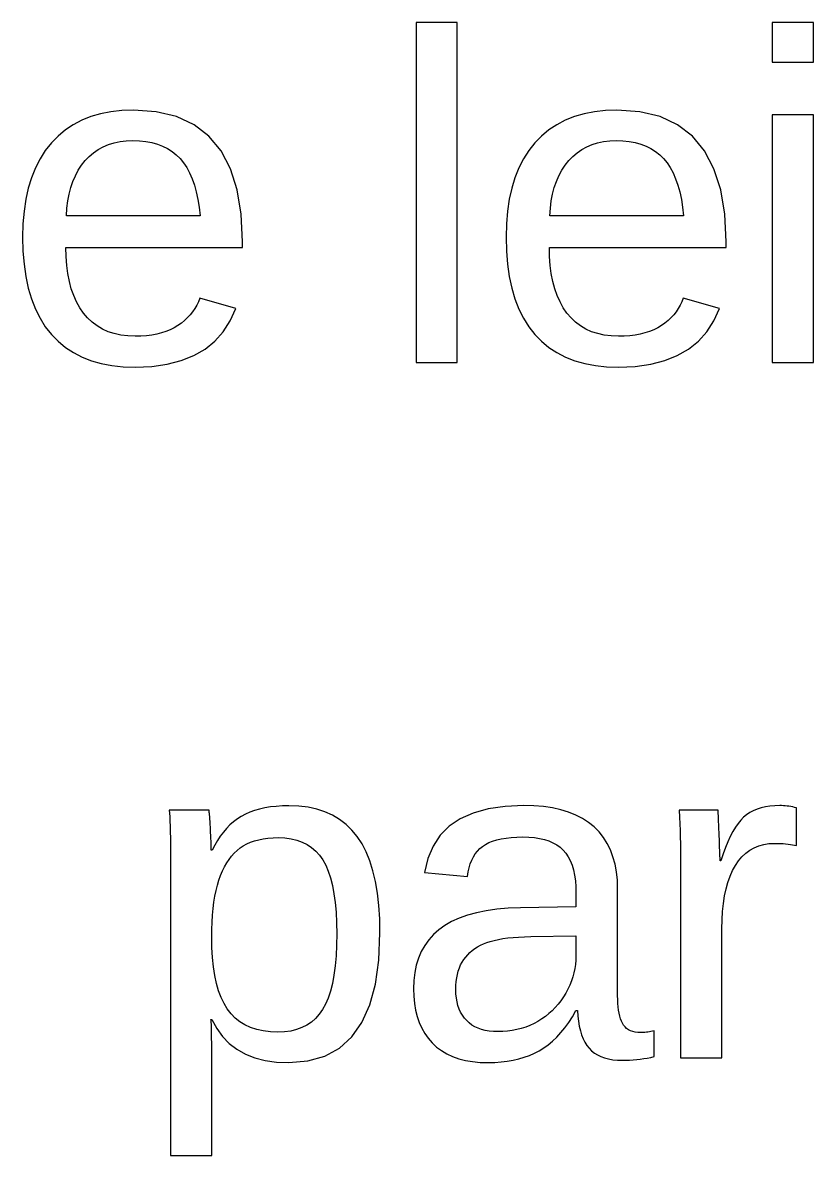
# Model space of a CAD drawing. Header units: metres. Extents: x 13 to 117, y 10 to 117.
# Drawn here: x 66.61 to 74.57, y 10.02 to 21.42 of the extents above; entities that cross this region are included whole.
import ezdxf

# ---------------------------------------------------------------- set-up
doc = ezdxf.new("R2010")
doc.units = ezdxf.units.M

msp = doc.modelspace()

# ---------------------------------------------------------------- linework, layer by layer
for p, q in [((70.9876, 21.4216), (70.5726, 21.4216)), ((70.5726, 21.4216), (70.5726, 18)), ((70.9876, 18), (70.9876, 21.4216)), ((74.5746, 21.4216), (74.1595, 21.4216)), ((74.1595, 21.4216), (74.1595, 21.025)), ((74.5746, 21.025), (74.5746, 21.4216)), ((74.1595, 21.025), (74.5746, 21.025)), ((67.4985, 20.5245), (67.3944, 20.5042)), ((67.6087, 20.5367), (67.4985, 20.5245)), ((67.725, 20.5408), (67.6087, 20.5367)), ((67.9558, 20.5244), (67.725, 20.5408)), ((68.1595, 20.4753), (67.9558, 20.5244)), ((72.369, 20.5245), (72.2649, 20.5042)), ((72.4792, 20.5367), (72.369, 20.5245)), ((72.5955, 20.5408), (72.4792, 20.5367)), ((72.8263, 20.5244), (72.5955, 20.5408)), ((73.03, 20.4753), (72.8263, 20.5244)), ((67.2046, 20.439), (67.1189, 20.3942)), ((67.2964, 20.4756), (67.2046, 20.439)), ((67.3944, 20.5042), (67.2964, 20.4756)), ((68.336, 20.3935), (68.1595, 20.4753)), ((72.0751, 20.439), (71.9894, 20.3942)), ((72.1669, 20.4756), (72.0751, 20.439)), ((72.2649, 20.5042), (72.1669, 20.4756)), ((73.2065, 20.3935), (73.03, 20.4753)), ((74.5746, 20.4947), (74.1595, 20.4947)), ((74.1595, 20.4947), (74.1595, 18)), ((74.5746, 18), (74.5746, 20.4947)), ((67.0393, 20.3413), (66.9658, 20.2803)), ((67.1189, 20.3942), (67.0393, 20.3413)), ((68.4853, 20.2789), (68.336, 20.3935)), ((71.9098, 20.3413), (71.8363, 20.2803)), ((71.9894, 20.3942), (71.9098, 20.3413)), ((73.3558, 20.2789), (73.2065, 20.3935)), ((66.8984, 20.2111), (66.8377, 20.1343)), ((66.9658, 20.2803), (66.8984, 20.2111)), ((67.4212, 20.1719), (67.4744, 20.1943)), ((67.4744, 20.1943), (67.5307, 20.2117)), ((67.5307, 20.2117), (67.59, 20.2242)), ((67.59, 20.2242), (67.6525, 20.2316)), ((67.6525, 20.2316), (67.7181, 20.2341)), ((67.7181, 20.2341), (67.7854, 20.2319)), ((67.7854, 20.2319), (67.8492, 20.2252)), ((67.8492, 20.2252), (67.9094, 20.214)), ((67.9094, 20.214), (67.966, 20.1984)), ((67.966, 20.1984), (68.0191, 20.1783)), ((68.6075, 20.1316), (68.4853, 20.2789)), ((71.7689, 20.2111), (71.7082, 20.1343)), ((71.8363, 20.2803), (71.7689, 20.2111)), ((72.2917, 20.1719), (72.3449, 20.1943)), ((72.3449, 20.1943), (72.4012, 20.2117)), ((72.4012, 20.2117), (72.4605, 20.2242)), ((72.4605, 20.2242), (72.523, 20.2316)), ((72.523, 20.2316), (72.5886, 20.2341)), ((72.5886, 20.2341), (72.6559, 20.2319)), ((72.6559, 20.2319), (72.7197, 20.2252)), ((72.7197, 20.2252), (72.7799, 20.214)), ((72.7799, 20.214), (72.8365, 20.1984)), ((72.8365, 20.1984), (72.8896, 20.1783)), ((73.478, 20.1316), (73.3558, 20.2789)), ((66.8377, 20.1343), (66.7841, 20.0503)), ((67.2396, 20.0324), (67.2804, 20.0747)), ((67.2804, 20.0747), (67.3242, 20.1121)), ((67.3242, 20.1121), (67.3712, 20.1445)), ((67.3712, 20.1445), (67.4212, 20.1719)), ((68.0191, 20.1783), (68.0685, 20.1537)), ((68.0685, 20.1537), (68.1144, 20.1246)), ((68.1144, 20.1246), (68.1566, 20.0911)), ((68.1566, 20.0911), (68.1953, 20.0531)), ((68.7026, 19.9516), (68.6075, 20.1316)), ((71.7082, 20.1343), (71.6546, 20.0503)), ((72.1101, 20.0324), (72.1509, 20.0747)), ((72.1509, 20.0747), (72.1947, 20.1121)), ((72.1947, 20.1121), (72.2417, 20.1445)), ((72.2417, 20.1445), (72.2917, 20.1719)), ((72.8896, 20.1783), (72.939, 20.1537)), ((72.939, 20.1537), (72.9849, 20.1246)), ((72.9849, 20.1246), (73.0271, 20.0911)), ((73.0271, 20.0911), (73.0658, 20.0531)), ((73.5731, 19.9516), (73.478, 20.1316)), ((66.7377, 19.9593), (66.6984, 19.8611)), ((66.7841, 20.0503), (66.7377, 19.9593)), ((67.1693, 19.9353), (67.2025, 19.9857)), ((67.2025, 19.9857), (67.2396, 20.0324)), ((68.1953, 20.0531), (68.2306, 20.0103)), ((68.2306, 20.0103), (68.2626, 19.9622)), ((68.2626, 19.9622), (68.2914, 19.9088)), ((71.6082, 19.9593), (71.5689, 19.8611)), ((71.6546, 20.0503), (71.6082, 19.9593)), ((72.0398, 19.9353), (72.073, 19.9857)), ((72.073, 19.9857), (72.1101, 20.0324)), ((73.0658, 20.0531), (73.1011, 20.0103)), ((73.1011, 20.0103), (73.1331, 19.9622)), ((73.1331, 19.9622), (73.1619, 19.9088)), ((66.6984, 19.8611), (66.6662, 19.7558)), ((67.115, 19.8232), (67.1401, 19.8811)), ((67.1401, 19.8811), (67.1693, 19.9353)), ((68.2914, 19.9088), (68.3169, 19.8501)), ((68.3169, 19.8501), (68.3392, 19.7862)), ((68.7705, 19.7388), (68.7026, 19.9516)), ((71.5689, 19.8611), (71.5367, 19.7558)), ((71.9855, 19.8232), (72.0106, 19.8811)), ((72.0106, 19.8811), (72.0398, 19.9353)), ((73.1619, 19.9088), (73.1874, 19.8501)), ((73.1874, 19.8501), (73.2097, 19.7862)), ((73.641, 19.7388), (73.5731, 19.9516)), ((66.6662, 19.7558), (66.6412, 19.6434)), ((67.0767, 19.6963), (67.0938, 19.7616)), ((67.0938, 19.7616), (67.115, 19.8232)), ((68.3392, 19.7862), (68.3582, 19.7171)), ((68.8112, 19.4933), (68.7705, 19.7388)), ((71.5367, 19.7558), (71.5117, 19.6434)), ((71.9472, 19.6963), (71.9643, 19.7616)), ((71.9643, 19.7616), (71.9855, 19.8232)), ((73.2097, 19.7862), (73.2287, 19.7171)), ((73.6817, 19.4933), (73.641, 19.7388)), ((66.6412, 19.6434), (66.6234, 19.5239)), ((67.0545, 19.5544), (67.0636, 19.6272)), ((67.0636, 19.6272), (67.0767, 19.6963)), ((68.3582, 19.7171), (68.374, 19.6426)), ((68.374, 19.6426), (68.3866, 19.5629)), ((71.5117, 19.6434), (71.4939, 19.5239)), ((71.925, 19.5544), (71.9341, 19.6272)), ((71.9341, 19.6272), (71.9472, 19.6963)), ((73.2287, 19.7171), (73.2446, 19.6426)), ((73.2446, 19.6426), (73.2571, 19.5629)), ((66.6234, 19.5239), (66.6126, 19.3972)), ((67.0494, 19.4779), (67.0545, 19.5544)), ((68.3866, 19.5629), (68.3959, 19.4779)), ((71.4939, 19.5239), (71.4831, 19.3972)), ((71.9199, 19.4779), (71.925, 19.5544)), ((73.2571, 19.5629), (73.2664, 19.4779)), ((66.6126, 19.3972), (66.6091, 19.2635)), ((68.3959, 19.4779), (67.0494, 19.4779)), ((68.8248, 19.2151), (68.8112, 19.4933)), ((71.4831, 19.3972), (71.4796, 19.2635)), ((73.2664, 19.4779), (71.9199, 19.4779)), ((73.6953, 19.2151), (73.6817, 19.4933)), ((66.6091, 19.2635), (66.6126, 19.1229)), ((67.047, 19.0668), (67.0448, 19.1597)), ((67.0448, 19.1597), (68.8248, 19.1597)), ((68.8248, 19.1597), (68.8248, 19.2151)), ((71.4796, 19.2635), (71.4831, 19.1229)), ((71.9175, 19.0668), (71.9153, 19.1597)), ((71.9153, 19.1597), (73.6953, 19.1597)), ((73.6953, 19.1597), (73.6953, 19.2151)), ((66.6126, 19.1229), (66.6234, 18.9903)), ((67.0536, 18.9788), (67.047, 19.0668)), ((71.4831, 19.1229), (71.4939, 18.9903)), ((71.9241, 18.9788), (71.9175, 19.0668)), ((66.6234, 18.9903), (66.6412, 18.8656)), ((67.0645, 18.8956), (67.0536, 18.9788)), ((71.4939, 18.9903), (71.5117, 18.8656)), ((71.935, 18.8956), (71.9241, 18.9788)), ((66.6412, 18.8656), (66.6662, 18.7488)), ((67.0799, 18.8172), (67.0645, 18.8956)), ((67.0996, 18.7437), (67.0799, 18.8172)), ((71.5117, 18.8656), (71.5367, 18.7488)), ((71.9504, 18.8172), (71.935, 18.8956)), ((71.9701, 18.7437), (71.9504, 18.8172)), ((66.6662, 18.7488), (66.6984, 18.64)), ((67.1237, 18.675), (67.0996, 18.7437)), ((71.5367, 18.7488), (71.5689, 18.64)), ((71.9942, 18.675), (71.9701, 18.7437)), ((66.6984, 18.64), (66.7377, 18.539)), ((67.1522, 18.6112), (67.1237, 18.675)), ((67.1851, 18.5522), (67.1522, 18.6112)), ((68.3795, 18.6117), (68.3628, 18.5769)), ((68.3936, 18.6479), (68.3795, 18.6117)), ((68.7579, 18.5441), (68.3936, 18.6479)), ((71.5689, 18.64), (71.6082, 18.539)), ((72.0227, 18.6112), (71.9942, 18.675)), ((72.0556, 18.5522), (72.0227, 18.6112)), ((73.25, 18.6117), (73.2333, 18.5769)), ((73.2641, 18.6479), (73.25, 18.6117)), ((73.6284, 18.5441), (73.2641, 18.6479)), ((66.7377, 18.539), (66.7841, 18.4459)), ((67.2223, 18.498), (67.1851, 18.5522)), ((67.2638, 18.4491), (67.2223, 18.498)), ((68.2972, 18.4812), (68.2701, 18.4521)), ((68.3217, 18.5117), (68.2972, 18.4812)), ((68.3435, 18.5436), (68.3217, 18.5117)), ((68.3628, 18.5769), (68.3435, 18.5436)), ((68.7012, 18.4203), (68.7579, 18.5441)), ((71.6082, 18.539), (71.6546, 18.4459)), ((72.0928, 18.498), (72.0556, 18.5522)), ((72.1343, 18.4491), (72.0928, 18.498)), ((73.1677, 18.4812), (73.1406, 18.4521)), ((73.1922, 18.5117), (73.1677, 18.4812)), ((73.214, 18.5436), (73.1922, 18.5117)), ((73.2333, 18.5769), (73.214, 18.5436)), ((73.5717, 18.4203), (73.6284, 18.5441)), ((66.7841, 18.4459), (66.8377, 18.3608)), ((66.8377, 18.3608), (66.8984, 18.2836)), ((67.3093, 18.406), (67.2638, 18.4491)), ((67.3589, 18.3686), (67.3093, 18.406)), ((67.4125, 18.337), (67.3589, 18.3686)), ((68.1734, 18.3735), (68.136, 18.3507)), ((68.2082, 18.3983), (68.1734, 18.3735)), ((68.2405, 18.4245), (68.2082, 18.3983)), ((68.2701, 18.4521), (68.2405, 18.4245)), ((68.6304, 18.3109), (68.7012, 18.4203)), ((71.6546, 18.4459), (71.7082, 18.3608)), ((71.7082, 18.3608), (71.7689, 18.2836)), ((72.1798, 18.406), (72.1343, 18.4491)), ((72.2294, 18.3686), (72.1798, 18.406)), ((72.283, 18.337), (72.2294, 18.3686)), ((73.0439, 18.3735), (73.0065, 18.3507)), ((73.0787, 18.3983), (73.0439, 18.3735)), ((73.111, 18.4245), (73.0787, 18.3983)), ((73.1406, 18.4521), (73.111, 18.4245)), ((73.5009, 18.3109), (73.5717, 18.4203)), ((66.8984, 18.2836), (66.966, 18.2144)), ((67.4701, 18.3111), (67.4125, 18.337)), ((67.5318, 18.291), (67.4701, 18.3111)), ((67.5975, 18.2766), (67.5318, 18.291)), ((67.6673, 18.268), (67.5975, 18.2766)), ((67.7411, 18.2651), (67.6673, 18.268)), ((67.7998, 18.2665), (67.7411, 18.2651)), ((67.8557, 18.2705), (67.7998, 18.2665)), ((67.9091, 18.2772), (67.8557, 18.2705)), ((67.9597, 18.2865), (67.9091, 18.2772)), ((68.0078, 18.2986), (67.9597, 18.2865)), ((68.0531, 18.3133), (68.0078, 18.2986)), ((68.0959, 18.3307), (68.0531, 18.3133)), ((68.136, 18.3507), (68.0959, 18.3307)), ((68.5455, 18.2162), (68.6304, 18.3109)), ((71.7689, 18.2836), (71.8365, 18.2144)), ((72.3406, 18.3111), (72.283, 18.337)), ((72.4023, 18.291), (72.3406, 18.3111)), ((72.468, 18.2766), (72.4023, 18.291)), ((72.5378, 18.268), (72.468, 18.2766)), ((72.6116, 18.2651), (72.5378, 18.268)), ((72.6703, 18.2665), (72.6116, 18.2651)), ((72.7262, 18.2705), (72.6703, 18.2665)), ((72.7796, 18.2772), (72.7262, 18.2705)), ((72.8302, 18.2865), (72.7796, 18.2772)), ((72.8783, 18.2986), (72.8302, 18.2865)), ((72.9236, 18.3133), (72.8783, 18.2986)), ((72.9664, 18.3307), (72.9236, 18.3133)), ((73.0065, 18.3507), (72.9664, 18.3307)), ((73.416, 18.2162), (73.5009, 18.3109)), ((66.966, 18.2144), (67.0401, 18.1533)), ((67.0401, 18.1533), (67.1207, 18.1004)), ((68.3336, 18.0705), (68.4466, 18.1361)), ((68.4466, 18.1361), (68.5455, 18.2162)), ((71.8365, 18.2144), (71.9106, 18.1533)), ((71.9106, 18.1533), (71.9911, 18.1004)), ((73.2041, 18.0705), (73.3171, 18.1361)), ((73.3171, 18.1361), (73.416, 18.2162)), ((67.1207, 18.1004), (67.2078, 18.0556)), ((67.2078, 18.0556), (67.3014, 18.019)), ((67.3014, 18.019), (67.4016, 17.9905)), ((68.0655, 17.983), (68.2066, 18.0195)), ((68.2066, 18.0195), (68.3336, 18.0705)), ((71.9911, 18.1004), (72.0783, 18.0556)), ((72.0783, 18.0556), (72.1719, 18.019)), ((72.1719, 18.019), (72.2721, 17.9905)), ((72.936, 17.983), (73.0771, 18.0195)), ((73.0771, 18.0195), (73.2041, 18.0705)), ((67.4016, 17.9905), (67.5082, 17.9702)), ((67.5082, 17.9702), (67.6214, 17.958)), ((67.6214, 17.958), (67.7411, 17.9539)), ((67.7411, 17.9539), (67.9104, 17.9612)), ((67.9104, 17.9612), (68.0655, 17.983)), ((70.5726, 18), (70.9876, 18)), ((72.2721, 17.9905), (72.3787, 17.9702)), ((72.3787, 17.9702), (72.4919, 17.958)), ((72.4919, 17.958), (72.6116, 17.9539)), ((72.6116, 17.9539), (72.7809, 17.9612)), ((72.7809, 17.9612), (72.936, 17.983)), ((74.1595, 18), (74.5746, 18)), ((68.4865, 13.4947), (68.0853, 13.4947)), ((68.0853, 13.4947), (68.0882, 13.4638)), ((68.0882, 13.4638), (68.0907, 13.4265)), ((68.487, 13.4921), (68.4865, 13.4947)), ((68.4876, 13.4883), (68.487, 13.4921)), ((68.4882, 13.4833), (68.4876, 13.4883)), ((68.4889, 13.4771), (68.4882, 13.4833)), ((68.4897, 13.4698), (68.4889, 13.4771)), ((68.4905, 13.4614), (68.4897, 13.4698)), ((68.4914, 13.4517), (68.4905, 13.4614)), ((68.8534, 13.4538), (68.8115, 13.4313)), ((68.8982, 13.4736), (68.8534, 13.4538)), ((68.9458, 13.4908), (68.8982, 13.4736)), ((68.9962, 13.5054), (68.9458, 13.4908)), ((69.0495, 13.5173), (68.9962, 13.5054)), ((69.1056, 13.5266), (69.0495, 13.5173)), ((69.1646, 13.5332), (69.1056, 13.5266)), ((69.2264, 13.5372), (69.1646, 13.5332)), ((69.2911, 13.5385), (69.2264, 13.5372)), ((69.3907, 13.5347), (69.2911, 13.5385)), ((69.4845, 13.5232), (69.3907, 13.5347)), ((69.5726, 13.5042), (69.4845, 13.5232)), ((69.655, 13.4775), (69.5726, 13.5042)), ((69.7316, 13.4431), (69.655, 13.4775)), ((71.1488, 13.466), (71.0181, 13.4078)), ((71.2989, 13.5075), (71.1488, 13.466)), ((71.4685, 13.5325), (71.2989, 13.5075)), ((71.6575, 13.5408), (71.4685, 13.5325)), ((71.7592, 13.5381), (71.6575, 13.5408)), ((71.8551, 13.5301), (71.7592, 13.5381)), ((71.9452, 13.5168), (71.8551, 13.5301)), ((72.0296, 13.4982), (71.9452, 13.5168)), ((72.1083, 13.4742), (72.0296, 13.4982)), ((72.1812, 13.445), (72.1083, 13.4742)), ((73.6159, 13.4947), (73.2239, 13.4947)), ((73.2239, 13.4947), (73.2268, 13.4247)), ((73.6197, 13.4046), (73.6159, 13.4947)), ((73.9344, 13.4697), (73.9018, 13.4479)), ((73.9696, 13.4885), (73.9344, 13.4697)), ((74.0075, 13.5045), (73.9696, 13.4885)), ((74.048, 13.5175), (74.0075, 13.5045)), ((74.0911, 13.5277), (74.048, 13.5175)), ((74.1368, 13.535), (74.0911, 13.5277)), ((74.1851, 13.5393), (74.1368, 13.535)), ((74.2361, 13.5408), (74.1851, 13.5393)), ((74.2545, 13.5405), (74.2361, 13.5408)), ((74.2731, 13.5396), (74.2545, 13.5405)), ((74.2917, 13.5382), (74.2731, 13.5396)), ((74.3103, 13.5362), (74.2917, 13.5382)), ((74.329, 13.5337), (74.3103, 13.5362)), ((74.3478, 13.5305), (74.329, 13.5337)), ((74.3666, 13.5268), (74.3478, 13.5305)), ((74.3855, 13.5226), (74.3666, 13.5268)), ((74.4044, 13.5177), (74.3855, 13.5226)), ((74.4044, 13.1373), (74.4044, 13.5177)), ((68.0907, 13.4265), (68.0929, 13.3827)), ((68.0929, 13.3827), (68.0948, 13.3325)), ((68.4934, 13.429), (68.4914, 13.4517)), ((68.4944, 13.4156), (68.4934, 13.429)), ((68.4955, 13.4008), (68.4944, 13.4156)), ((68.4966, 13.3845), (68.4955, 13.4008)), ((68.4977, 13.3667), (68.4966, 13.3845)), ((68.4988, 13.3473), (68.4977, 13.3667)), ((68.5, 13.3265), (68.4988, 13.3473)), ((68.698, 13.3461), (68.6637, 13.3116)), ((68.7341, 13.3775), (68.698, 13.3461)), ((68.7719, 13.4059), (68.7341, 13.3775)), ((68.8115, 13.4313), (68.7719, 13.4059)), ((69.8024, 13.4012), (69.7316, 13.4431)), ((69.8675, 13.3516), (69.8024, 13.4012)), ((69.9269, 13.2944), (69.8675, 13.3516)), ((71.0181, 13.4078), (70.9069, 13.333)), ((72.2483, 13.4104), (72.1812, 13.445)), ((72.3097, 13.3704), (72.2483, 13.4104)), ((72.3653, 13.3252), (72.3097, 13.3704)), ((73.2268, 13.4247), (73.2294, 13.356)), ((73.2294, 13.356), (73.2316, 13.2887)), ((73.6232, 13.3229), (73.6197, 13.4046)), ((73.8159, 13.3609), (73.789, 13.3223)), ((73.8434, 13.3946), (73.8159, 13.3609)), ((73.8717, 13.4232), (73.8434, 13.3946)), ((73.9018, 13.4479), (73.8717, 13.4232)), ((68.0948, 13.3325), (68.0964, 13.2759)), ((68.0964, 13.2759), (68.0975, 13.2129)), ((68.5012, 13.3041), (68.5, 13.3265)), ((68.5025, 13.2803), (68.5012, 13.3041)), ((68.5049, 13.2297), (68.5025, 13.2803)), ((68.506, 13.2063), (68.5049, 13.2297)), ((68.6004, 13.2335), (68.5714, 13.1899)), ((68.6312, 13.2741), (68.6004, 13.2335)), ((68.6637, 13.3116), (68.6312, 13.2741)), ((69.9805, 13.2295), (69.9269, 13.2944)), ((70.0284, 13.1565), (69.9805, 13.2295)), ((70.8152, 13.2416), (70.743, 13.1335)), ((70.9069, 13.333), (70.8152, 13.2416)), ((72.4152, 13.2749), (72.3653, 13.3252)), ((72.4592, 13.2199), (72.4152, 13.2749)), ((73.2316, 13.2887), (73.2335, 13.2228)), ((73.6261, 13.2495), (73.6232, 13.3229)), ((73.6286, 13.1845), (73.6261, 13.2495)), ((73.7376, 13.2299), (73.7129, 13.1763)), ((73.7629, 13.2786), (73.7376, 13.2299)), ((73.789, 13.3223), (73.7629, 13.2786)), ((68.0975, 13.2129), (68.0984, 13.1434)), ((68.0984, 13.1434), (68.0989, 13.0675)), ((68.5069, 13.1847), (68.506, 13.2063)), ((68.5077, 13.1649), (68.5069, 13.1847)), ((68.5084, 13.147), (68.5077, 13.1649)), ((68.5089, 13.1309), (68.5084, 13.147)), ((68.5092, 13.1166), (68.5089, 13.1309)), ((68.5094, 13.1042), (68.5092, 13.1166)), ((68.5442, 13.1432), (68.5187, 13.0935)), ((68.5714, 13.1899), (68.5442, 13.1432)), ((68.7687, 13.0898), (68.7988, 13.1142)), ((68.7988, 13.1142), (68.8312, 13.136)), ((68.8312, 13.136), (68.8661, 13.1552)), ((68.8661, 13.1552), (68.9038, 13.1719)), ((68.9038, 13.1719), (68.944, 13.186)), ((68.944, 13.186), (68.9869, 13.1975)), ((68.9869, 13.1975), (69.0325, 13.2065)), ((69.0325, 13.2065), (69.0807, 13.2129)), ((69.0807, 13.2129), (69.1315, 13.2167)), ((69.1315, 13.2167), (69.1851, 13.218)), ((69.1851, 13.218), (69.2511, 13.2153)), ((69.2511, 13.2153), (69.3131, 13.207)), ((69.3131, 13.207), (69.371, 13.1932)), ((69.371, 13.1932), (69.4248, 13.1738)), ((69.4248, 13.1738), (69.4745, 13.149)), ((69.4745, 13.149), (69.5201, 13.1186)), ((69.5201, 13.1186), (69.5616, 13.0827)), ((70.0707, 13.0748), (70.0284, 13.1565)), ((70.743, 13.1335), (70.6902, 13.0088)), ((71.2156, 13.108), (71.2425, 13.1304)), ((71.2425, 13.1304), (71.2726, 13.1502)), ((71.2726, 13.1502), (71.3064, 13.1677)), ((71.3064, 13.1677), (71.344, 13.1829)), ((71.344, 13.1829), (71.3853, 13.1957)), ((71.3853, 13.1957), (71.4304, 13.2062)), ((71.4304, 13.2062), (71.4792, 13.2144)), ((71.4792, 13.2144), (71.5318, 13.2202)), ((71.5318, 13.2202), (71.5882, 13.2238)), ((71.5882, 13.2238), (71.6483, 13.2249)), ((71.6483, 13.2249), (71.708, 13.2233)), ((71.708, 13.2233), (71.764, 13.2184)), ((71.764, 13.2184), (71.8164, 13.2103)), ((71.8164, 13.2103), (71.8651, 13.199)), ((71.8651, 13.199), (71.9102, 13.1844)), ((71.9102, 13.1844), (71.9516, 13.1665)), ((71.9516, 13.1665), (71.9894, 13.1454)), ((71.9894, 13.1454), (72.0236, 13.1211)), ((72.0236, 13.1211), (72.0541, 13.0935)), ((72.4973, 13.1601), (72.4592, 13.2199)), ((72.5295, 13.0956), (72.4973, 13.1601)), ((73.2335, 13.2228), (73.235, 13.1582)), ((73.235, 13.1582), (73.2362, 13.095)), ((73.6307, 13.1279), (73.6286, 13.1845)), ((73.6322, 13.0797), (73.6307, 13.1279)), ((73.6891, 13.1176), (73.6659, 13.0539)), ((73.7129, 13.1763), (73.6891, 13.1176)), ((73.9339, 13.0917), (73.9777, 13.1164)), ((73.9777, 13.1164), (74.0245, 13.1356)), ((74.0245, 13.1356), (74.0743, 13.1494)), ((74.0743, 13.1494), (74.1272, 13.1576)), ((74.1272, 13.1576), (74.1831, 13.1604)), ((74.1831, 13.1604), (74.2131, 13.1601)), ((74.2131, 13.1601), (74.2418, 13.1592)), ((74.2418, 13.1592), (74.2691, 13.1578)), ((74.2691, 13.1578), (74.2951, 13.1558)), ((74.2951, 13.1558), (74.3197, 13.1532)), ((74.3197, 13.1532), (74.3429, 13.1501)), ((74.3429, 13.1501), (74.3648, 13.1464)), ((74.3648, 13.1464), (74.3853, 13.1421)), ((74.3853, 13.1421), (74.4044, 13.1373)), ((68.0989, 13.0675), (68.0991, 12.9852)), ((68.5095, 13.0935), (68.5094, 13.1042)), ((68.5187, 13.0935), (68.5095, 13.0935)), ((68.6645, 12.963), (68.6881, 12.999)), ((68.6881, 12.999), (68.7133, 13.0322)), ((68.7133, 13.0322), (68.7402, 13.0624)), ((68.7402, 13.0624), (68.7687, 13.0898)), ((69.5616, 13.0827), (69.599, 13.0413)), ((69.599, 13.0413), (69.6323, 12.9944)), ((70.1073, 12.9844), (70.0707, 13.0748)), ((70.6902, 13.0088), (70.6569, 12.8675)), ((71.1329, 12.9905), (71.1498, 13.024)), ((71.1498, 13.024), (71.1692, 13.0548)), ((71.1692, 13.0548), (71.1912, 13.0828)), ((71.1912, 13.0828), (71.2156, 13.108)), ((72.0541, 13.0935), (72.0812, 13.0621)), ((72.0812, 13.0621), (72.1051, 13.0265)), ((72.1051, 13.0265), (72.1258, 12.9866)), ((72.5559, 13.0263), (72.5295, 13.0956)), ((72.5764, 12.9522), (72.5559, 13.0263)), ((73.2362, 13.095), (73.237, 13.0332)), ((73.237, 13.0332), (73.2375, 12.9727)), ((73.6334, 13.0398), (73.6322, 13.0797)), ((73.6341, 13.0083), (73.6334, 13.0398)), ((73.6343, 12.9852), (73.6341, 13.0083)), ((73.6659, 13.0539), (73.6435, 12.9852)), ((73.8205, 12.9846), (73.8553, 13.0258)), ((73.8553, 13.0258), (73.8931, 13.0615)), ((73.8931, 13.0615), (73.9339, 13.0917)), ((68.0991, 12.9852), (68.0991, 10.0201)), ((68.6223, 12.8824), (68.6426, 12.9242)), ((68.6426, 12.9242), (68.6645, 12.963)), ((69.6323, 12.9944), (69.6618, 12.941)), ((69.6618, 12.941), (69.6879, 12.8803)), ((70.1383, 12.8852), (70.1073, 12.9844)), ((70.1637, 12.7774), (70.1383, 12.8852)), ((71.0972, 12.8731), (71.1066, 12.915)), ((71.1066, 12.915), (71.1185, 12.9541)), ((71.1185, 12.9541), (71.1329, 12.9905)), ((72.1258, 12.9866), (72.1434, 12.9425)), ((72.1434, 12.9425), (72.1577, 12.8941)), ((72.1577, 12.8941), (72.1689, 12.8414)), ((72.5911, 12.8734), (72.5764, 12.9522)), ((73.2375, 12.9727), (73.2377, 12.9137)), ((73.2377, 12.9137), (73.2377, 11)), ((73.6435, 12.9852), (73.6343, 12.9852)), ((73.7351, 12.8295), (73.7602, 12.886)), ((73.7602, 12.886), (73.7888, 12.9379)), ((73.7888, 12.9379), (73.8205, 12.9846)), ((68.5715, 12.7397), (68.5867, 12.7903)), ((68.5867, 12.7903), (68.6037, 12.8378)), ((68.6037, 12.8378), (68.6223, 12.8824)), ((69.6879, 12.8803), (69.7105, 12.8122)), ((69.7105, 12.8122), (69.7296, 12.7368)), ((70.1834, 12.6608), (70.1637, 12.7774)), ((70.6569, 12.8675), (71.0903, 12.8283)), ((71.0903, 12.8283), (71.0972, 12.8731)), ((72.1689, 12.8414), (72.1768, 12.7845)), ((72.1768, 12.7845), (72.1816, 12.7232)), ((72.5999, 12.7899), (72.5911, 12.8734)), ((72.6028, 12.7016), (72.5999, 12.7899)), ((73.7132, 12.7682), (73.7351, 12.8295)), ((68.5464, 12.6288), (68.558, 12.6859)), ((68.558, 12.6859), (68.5715, 12.7397)), ((69.7296, 12.7368), (69.7452, 12.6541)), ((70.1975, 12.5356), (70.1834, 12.6608)), ((72.1816, 12.7232), (72.1832, 12.6577)), ((72.1832, 12.6577), (72.1832, 12.5217)), ((72.6028, 11.6271), (72.6028, 12.7016)), ((73.6796, 12.6312), (73.6947, 12.7021)), ((73.6947, 12.7021), (73.7132, 12.7682)), ((68.5284, 12.5047), (68.5365, 12.5684)), ((68.5365, 12.5684), (68.5464, 12.6288)), ((69.7452, 12.6541), (69.7574, 12.564)), ((69.7574, 12.564), (69.766, 12.4665)), ((73.6595, 12.4753), (73.6679, 12.5556)), ((73.6679, 12.5556), (73.6796, 12.6312)), ((68.5177, 12.3676), (68.5222, 12.4378)), ((68.5222, 12.4378), (68.5284, 12.5047)), ((69.766, 12.4665), (69.7712, 12.3618)), ((70.2059, 12.4016), (70.1975, 12.5356)), ((71.0892, 12.4373), (71.0055, 12.408)), ((71.1805, 12.4619), (71.0892, 12.4373)), ((71.2795, 12.4817), (71.1805, 12.4619)), ((71.3863, 12.4968), (71.2795, 12.4817)), ((71.5008, 12.507), (71.3863, 12.4968)), ((71.6229, 12.5125), (71.5008, 12.507)), ((72.1832, 12.5217), (71.6229, 12.5125)), ((73.6544, 12.3902), (73.6595, 12.4753)), ((68.515, 12.2941), (68.5177, 12.3676)), ((69.7712, 12.3618), (69.773, 12.2496)), ((70.2088, 12.2589), (70.2059, 12.4016)), ((70.8615, 12.3349), (70.801, 12.2911)), ((70.9296, 12.3738), (70.8615, 12.3349)), ((71.0055, 12.408), (70.9296, 12.3738)), ((73.6528, 12.3004), (73.6544, 12.3902)), ((68.5141, 12.2174), (68.515, 12.2941)), ((68.516, 12.1114), (68.5141, 12.2174)), ((69.773, 12.2496), (69.7712, 12.1346)), ((70.1974, 11.985), (70.2088, 12.2589)), ((70.7475, 12.2428), (70.7003, 12.19)), ((70.801, 12.2911), (70.7475, 12.2428)), ((71.4016, 12.1933), (71.4474, 12.2012)), ((71.4474, 12.2012), (71.4967, 12.2079)), ((71.4967, 12.2079), (71.5495, 12.2133)), ((71.5495, 12.2133), (71.6059, 12.2174)), ((71.6059, 12.2174), (71.6657, 12.2203)), ((71.6657, 12.2203), (71.729, 12.222)), ((71.729, 12.222), (72.1832, 12.2312)), ((72.1832, 12.2312), (72.1832, 12.026)), ((73.6528, 11), (73.6528, 12.3004)), ((68.5218, 12.0119), (68.516, 12.1114)), ((69.7712, 12.1346), (69.766, 12.0271)), ((70.6595, 12.1328), (70.6249, 12.0712)), ((70.7003, 12.19), (70.6595, 12.1328)), ((71.1391, 12.082), (71.1648, 12.101)), ((71.1648, 12.101), (71.1923, 12.1185)), ((71.1923, 12.1185), (71.2215, 12.1345)), ((71.2215, 12.1345), (71.2525, 12.149)), ((71.2525, 12.149), (71.2852, 12.162)), ((71.2852, 12.162), (71.3205, 12.1737)), ((71.3205, 12.1737), (71.3593, 12.1841)), ((71.3593, 12.1841), (71.4016, 12.1933)), ((68.5315, 11.9187), (68.5218, 12.0119)), ((69.766, 12.0271), (69.7572, 11.9272)), ((70.1634, 11.7433), (70.1974, 11.985)), ((70.5966, 12.0051), (70.5745, 11.9345)), ((70.6249, 12.0712), (70.5966, 12.0051)), ((71.0365, 11.9649), (71.0534, 11.9914)), ((71.0534, 11.9914), (71.0723, 12.0163)), ((71.0723, 12.0163), (71.0928, 12.0397)), ((71.0928, 12.0397), (71.1151, 12.0616)), ((71.1151, 12.0616), (71.1391, 12.082)), ((72.182, 11.9836), (72.1782, 11.9415)), ((72.1832, 12.026), (72.182, 11.9836)), ((68.5451, 11.8318), (68.5315, 11.9187)), ((69.7572, 11.9272), (69.745, 11.835)), ((70.5588, 11.8596), (70.5494, 11.7801)), ((70.5745, 11.9345), (70.5588, 11.8596)), ((70.9887, 11.8413), (70.9977, 11.8748)), ((70.9977, 11.8748), (71.0086, 11.9066)), ((71.0086, 11.9066), (71.0216, 11.9366)), ((71.0216, 11.9366), (71.0365, 11.9649)), ((72.163, 11.8579), (72.1516, 11.8166)), ((72.1718, 11.8996), (72.163, 11.8579)), ((72.1782, 11.9415), (72.1718, 11.8996)), ((68.5625, 11.7514), (68.5451, 11.8318)), ((68.5838, 11.6773), (68.5625, 11.7514)), ((69.7292, 11.7503), (69.7099, 11.6732)), ((69.745, 11.835), (69.7292, 11.7503)), ((70.5494, 11.7801), (70.5462, 11.6963)), ((70.9738, 11.73), (70.9767, 11.7688)), ((70.9767, 11.7688), (70.9817, 11.8059)), ((70.9817, 11.8059), (70.9887, 11.8413)), ((72.1376, 11.7755), (72.1212, 11.7346)), ((72.1516, 11.8166), (72.1376, 11.7755)), ((68.6089, 11.6096), (68.5838, 11.6773)), ((69.7099, 11.6732), (69.6872, 11.6038)), ((70.1068, 11.5339), (70.1634, 11.7433)), ((70.5462, 11.6963), (70.5486, 11.6212)), ((70.9728, 11.6894), (70.9738, 11.73)), ((70.9741, 11.6454), (70.9728, 11.6894)), ((70.9782, 11.6037), (70.9741, 11.6454)), ((72.0806, 11.6536), (72.0569, 11.6144)), ((72.1022, 11.694), (72.0806, 11.6536)), ((72.1212, 11.7346), (72.1022, 11.694)), ((68.638, 11.5483), (68.6089, 11.6096)), ((68.6709, 11.4934), (68.638, 11.5483)), ((69.6609, 11.5419), (69.6312, 11.4876)), ((69.6872, 11.6038), (69.6609, 11.5419)), ((70.0275, 11.3567), (70.1068, 11.5339)), ((70.5486, 11.6212), (70.5556, 11.5499)), ((70.5556, 11.5499), (70.5672, 11.4821)), ((70.9849, 11.5643), (70.9782, 11.6037)), ((70.9944, 11.5272), (70.9849, 11.5643)), ((71.0066, 11.4924), (70.9944, 11.5272)), ((72.0039, 11.5416), (71.9746, 11.508)), ((72.0313, 11.577), (72.0039, 11.5416)), ((72.0569, 11.6144), (72.0313, 11.577)), ((72.6034, 11.5873), (72.6028, 11.6271)), ((72.6052, 11.5496), (72.6034, 11.5873)), ((72.6082, 11.5143), (72.6052, 11.5496)), ((68.7081, 11.4445), (68.6709, 11.4934)), ((68.7502, 11.4014), (68.7081, 11.4445)), ((69.5976, 11.44), (69.5599, 11.3979)), ((69.6312, 11.4876), (69.5976, 11.44)), ((70.5672, 11.4821), (70.5836, 11.418)), ((70.5836, 11.418), (70.6046, 11.3576)), ((71.0214, 11.4598), (71.0066, 11.4924)), ((71.039, 11.4295), (71.0214, 11.4598)), ((71.0593, 11.4015), (71.039, 11.4295)), ((71.8757, 11.4188), (71.839, 11.3929)), ((71.9105, 11.4467), (71.8757, 11.4188)), ((71.9435, 11.4764), (71.9105, 11.4467)), ((71.9746, 11.508), (71.9435, 11.4764)), ((72.11, 11.3584), (72.1472, 11.4158)), ((72.1472, 11.4158), (72.1832, 11.4772)), ((72.1832, 11.4772), (72.197, 11.4772)), ((72.197, 11.4772), (72.2012, 11.4216)), ((72.2012, 11.4216), (72.2077, 11.3693)), ((72.6124, 11.4812), (72.6082, 11.5143)), ((72.6178, 11.4503), (72.6124, 11.4812)), ((72.6243, 11.4217), (72.6178, 11.4503)), ((72.6321, 11.3953), (72.6243, 11.4217)), ((68.5068, 11.3789), (68.5049, 11.3874)), ((68.5049, 11.3874), (68.5164, 11.3874)), ((68.5085, 11.3616), (68.5068, 11.3789)), ((68.51, 11.3356), (68.5085, 11.3616)), ((68.5112, 11.3008), (68.51, 11.3356)), ((68.5123, 11.2572), (68.5112, 11.3008)), ((68.5164, 11.3874), (68.5651, 11.2964)), ((68.5651, 11.2964), (68.6232, 11.2161)), ((68.7972, 11.364), (68.7502, 11.4014)), ((68.849, 11.3324), (68.7972, 11.364)), ((68.9056, 11.3065), (68.849, 11.3324)), ((68.967, 11.2864), (68.9056, 11.3065)), ((69.422, 11.3054), (69.3678, 11.2858)), ((69.4721, 11.3306), (69.422, 11.3054)), ((69.5181, 11.3615), (69.4721, 11.3306)), ((69.5599, 11.3979), (69.5181, 11.3615)), ((69.9255, 11.2117), (70.0275, 11.3567)), ((70.6046, 11.3576), (70.6302, 11.3008)), ((70.6302, 11.3008), (70.6606, 11.2476)), ((71.0823, 11.3758), (71.0593, 11.4015)), ((71.1078, 11.3526), (71.0823, 11.3758)), ((71.1356, 11.3321), (71.1078, 11.3526)), ((71.1657, 11.3143), (71.1356, 11.3321)), ((71.1981, 11.2993), (71.1657, 11.3143)), ((71.2328, 11.287), (71.1981, 11.2993)), ((71.6326, 11.2971), (71.5876, 11.2856)), ((71.6765, 11.3112), (71.6326, 11.2971)), ((71.7191, 11.3279), (71.6765, 11.3112)), ((71.7604, 11.3471), (71.7191, 11.3279)), ((71.8005, 11.3689), (71.7604, 11.3471)), ((71.839, 11.3929), (71.8005, 11.3689)), ((72.0316, 11.2561), (72.0714, 11.3052)), ((72.0714, 11.3052), (72.11, 11.3584)), ((72.2077, 11.3693), (72.2164, 11.3203)), ((72.2164, 11.3203), (72.2273, 11.2748)), ((72.6411, 11.3712), (72.6321, 11.3953)), ((72.6512, 11.3493), (72.6411, 11.3712)), ((72.6631, 11.3297), (72.6512, 11.3493)), ((72.6771, 11.3124), (72.6631, 11.3297)), ((72.6933, 11.2974), (72.6771, 11.3124)), ((72.7116, 11.2847), (72.6933, 11.2974)), ((68.5131, 11.2049), (68.5123, 11.2572)), ((68.5136, 11.1438), (68.5131, 11.2049)), ((68.6232, 11.2161), (68.6906, 11.1465)), ((69.0333, 11.272), (68.967, 11.2864)), ((69.1045, 11.2634), (69.0333, 11.272)), ((69.1804, 11.2605), (69.1045, 11.2634)), ((69.247, 11.2633), (69.1804, 11.2605)), ((69.3095, 11.2717), (69.247, 11.2633)), ((69.3678, 11.2858), (69.3095, 11.2717)), ((69.8009, 11.0989), (69.9255, 11.2117)), ((70.6606, 11.2476), (70.6956, 11.1981)), ((70.6956, 11.1981), (70.7353, 11.1522)), ((71.2698, 11.2774), (71.2328, 11.287)), ((71.3091, 11.2706), (71.2698, 11.2774)), ((71.3508, 11.2665), (71.3091, 11.2706)), ((71.3947, 11.2651), (71.3508, 11.2665)), ((71.4448, 11.2664), (71.3947, 11.2651)), ((71.4936, 11.2702), (71.4448, 11.2664)), ((71.5412, 11.2767), (71.4936, 11.2702)), ((71.5876, 11.2856), (71.5412, 11.2767)), ((71.9481, 11.1703), (71.9904, 11.2112)), ((71.9904, 11.2112), (72.0316, 11.2561)), ((72.2273, 11.2748), (72.2405, 11.2327)), ((72.2405, 11.2327), (72.256, 11.1939)), ((72.256, 11.1939), (72.2736, 11.1586)), ((72.7321, 11.2744), (72.7116, 11.2847)), ((72.7548, 11.2663), (72.7321, 11.2744)), ((72.7796, 11.2605), (72.7548, 11.2663)), ((72.8066, 11.2571), (72.7796, 11.2605)), ((72.8357, 11.2559), (72.8066, 11.2571)), ((72.8492, 11.2561), (72.8357, 11.2559)), ((72.8632, 11.2567), (72.8492, 11.2561)), ((72.8775, 11.2577), (72.8632, 11.2567)), ((72.8922, 11.2591), (72.8775, 11.2577)), ((72.9073, 11.2609), (72.8922, 11.2591)), ((72.9228, 11.2631), (72.9073, 11.2609)), ((72.9387, 11.2657), (72.9228, 11.2631)), ((72.955, 11.2687), (72.9387, 11.2657)), ((72.9717, 11.2721), (72.955, 11.2687)), ((72.9717, 11.0138), (72.9717, 11.2721)), ((68.514, 11.074), (68.5136, 11.1438)), ((68.5141, 10.9954), (68.514, 11.074)), ((68.6906, 11.1465), (68.7673, 11.0877)), ((68.7673, 11.0877), (68.8534, 11.0395)), ((69.6536, 11.0183), (69.8009, 11.0989)), ((70.7353, 11.1522), (70.7796, 11.1106)), ((70.7796, 11.1106), (70.8285, 11.0738)), ((70.8285, 11.0738), (70.8821, 11.042)), ((71.7652, 11.0477), (71.8132, 11.0726)), ((71.8132, 11.0726), (71.8594, 11.1011)), ((71.8594, 11.1011), (71.9044, 11.1336)), ((71.9044, 11.1336), (71.9481, 11.1703)), ((72.2736, 11.1586), (72.2936, 11.1266)), ((72.2936, 11.1266), (72.3158, 11.098)), ((72.3158, 11.098), (72.3406, 11.0726)), ((72.3406, 11.0726), (72.3686, 11.0502)), ((68.5141, 10.0201), (68.5141, 10.9954)), ((68.8534, 11.0395), (68.9488, 11.002)), ((68.9488, 11.002), (69.0536, 10.9753)), ((69.0536, 10.9753), (69.1677, 10.9593)), ((69.1677, 10.9593), (69.2911, 10.9539)), ((69.2911, 10.9539), (69.4837, 10.97)), ((69.4837, 10.97), (69.6536, 11.0183)), ((70.8821, 11.042), (70.9402, 11.0151)), ((70.9402, 11.0151), (71.003, 10.9931)), ((71.003, 10.9931), (71.0704, 10.9759)), ((71.0704, 10.9759), (71.1423, 10.9637)), ((71.1423, 10.9637), (71.2189, 10.9563)), ((71.2189, 10.9563), (71.3001, 10.9539)), ((71.3001, 10.9539), (71.3661, 10.9554)), ((71.3661, 10.9554), (71.4299, 10.9598)), ((71.4299, 10.9598), (71.4914, 10.9671)), ((71.4914, 10.9671), (71.5506, 10.9774)), ((71.5506, 10.9774), (71.6077, 10.9906)), ((71.6077, 10.9906), (71.6624, 11.0067)), ((71.6624, 11.0067), (71.7149, 11.0257)), ((71.7149, 11.0257), (71.7652, 11.0477)), ((72.3686, 11.0502), (72.3997, 11.0307)), ((72.3997, 11.0307), (72.4339, 11.0143)), ((72.4339, 11.0143), (72.4711, 11.0009)), ((72.4711, 11.0009), (72.5115, 10.9904)), ((72.5115, 10.9904), (72.555, 10.9829)), ((72.555, 10.9829), (72.6016, 10.9785)), ((72.6016, 10.9785), (72.6513, 10.977)), ((72.6513, 10.977), (72.6876, 10.9774)), ((72.6876, 10.9774), (72.7237, 10.9788)), ((72.7237, 10.9788), (72.7596, 10.981)), ((72.7596, 10.981), (72.7954, 10.9842)), ((72.7954, 10.9842), (72.831, 10.9883)), ((72.831, 10.9883), (72.8664, 10.9933)), ((72.8664, 10.9933), (72.9017, 10.9993)), ((72.9017, 10.9993), (72.9368, 11.0061)), ((72.9368, 11.0061), (72.9717, 11.0138)), ((73.2377, 11), (73.6528, 11)), ((68.0991, 10.0201), (68.5141, 10.0201))]:
    msp.add_line(p, q)

doc.saveas('drawing.dxf')
